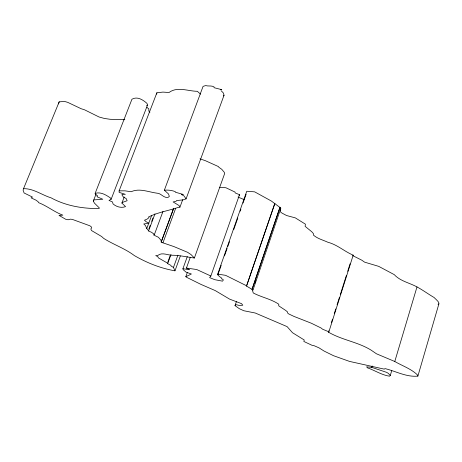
<?xml version="1.0" encoding="UTF-8"?>
<svg xmlns="http://www.w3.org/2000/svg" width="462" height="462" viewBox="0 0 462 462"><rect width="100%" height="100%" fill="white"/><g stroke="black" fill="none" stroke-linecap="round" stroke-linejoin="round"><path stroke-width="0.69" d="M200.485 94.15L197.355 91.303C187.982 91.239 177.408 86.209 169.017 92.504L162.93 92.094L156.866 92.793L119.132 190.829L119.104 192.359L125.329 194.335L122.049 194.352L122.066 195.143L123.389 197.026L126.236 198.625L127.131 200.733L122.384 202.42L121.904 203.061L125.549 206.635C121.217 208.287 116.453 206.861 113.046 203.927L112.52 201.963L108.997 200.433L111.134 199.278L147.511 105.076L146.98 103.396C142.995 99.844 137.324 96.102 131.959 99.215L95.132 193.399L95.784 194.554L97.522 195.882L97.101 196.171L97.205 196.841L102.772 199.238L93.896 199.925L93.318 201.074L94.479 203.165L99.411 208.01L98.995 208.541C82.467 208.732 65.702 205.815 51.057 197.828C41.823 195.022 33.478 188.427 23.527 188.681L23.1 190.182L24.093 192.977L32.513 197.095L31.116 197.869L35.845 200.081L38.086 201.68L38.571 202.656C47.176 205.954 54.187 211.931 62.849 215.153L59.009 215.396L65.823 219.335L68.128 219.768L70.542 219.144L72.54 219.467L89.859 225.785L91.389 226.946L91.719 227.772L90.841 228.956L91.441 230.498L101.628 236.509L103.655 238.363C113.571 244.698 124.913 248.417 134.321 255.561C146.876 262.866 160.655 268.335 174.977 270.824L180.353 255.977M156.705 94.161L156.866 92.793M236.417 301.582L235.019 305.648L239.368 308.703L243.769 310.73L255.267 313.017L287.104 326.622L292.521 332.732L304.244 339.992L303.817 341.441L311.983 345.287L314.033 345.674L318.988 347.834L324.099 351.062L333.518 355.705L349.526 361.411L384.28 369.138L385.008 368.607C395.767 371.148 406.525 377.327 417.885 376.108L438.9 303.852L438.692 302.402C437.45 300.496 435.62 299.122 434.101 297.499C428.268 294.127 422.932 290.113 416.99 286.931C409.563 282.836 400.19 281.15 394.259 274.63L378.684 266.355L364.599 262.15L361.862 260.227L352.679 255.607L353.193 255.163C344.513 251.547 337.393 244.733 327.956 242.284C323.082 240.026 317.463 238.704 313.403 235.071L313.432 233.616L311.775 231.774L305.116 226.334L305.417 224.174L295.339 217.885L286.573 215.529L282.074 213.132L280.723 212.179L280.203 208.437M390.321 375.387L388.068 373.186L386.521 372.32L371.777 367.371L366.637 366.828L367.336 367.781C374.792 370.345 381.722 375.075 389.587 376.189L390.321 375.387L391.753 370.57M417.885 376.108L417.561 375.017C411.168 368.786 402.402 365.921 394.785 361.498L416.99 286.931M371.777 367.371L372.193 365.996M394.785 361.498L376.42 353.771L371.229 350.208C357.807 341.868 341.932 340.09 328.413 332.12L328.846 330.752M331.445 322.557L332.53 319.138M334.263 313.675L335.776 308.893M337.075 304.793L339.46 297.28M340.327 294.548L346.396 275.416M347.695 271.321L350.075 263.802M328.413 332.12L328.88 331.837L353.193 255.163M58.53 103.892L59.188 101.836L64.588 101.449L67.735 102.356L81.179 108.743L84.523 109.794L99.099 117.007L104.389 118.457L110.204 119.294L124.832 119.733M254.718 283.316L255.873 279.914M328.88 331.837L322.551 329.187L321.044 327.98L311.324 323.227L294.005 316.424L288.733 313.941L287.705 313.115L287.607 312.035L285.799 310.51L278.713 305.827L278.811 304.25C270.957 298.926 261.567 297.366 253.268 292.96L252.402 290.124L253.02 289.945L280.861 208.114L271.292 200.993L254.66 191.851L246.76 191.251L217.689 274.122L218.561 274.538L217.856 274.861L219.231 276.34L221.852 278.257L221.604 278.817L223.163 279.556L223.262 280.116L222.54 281.167L214.813 279.689L209.621 277.616L210.851 276.01L239.512 194.698L235.181 192.92L235.008 192.059L225.918 187.751L219.693 187.335M253.02 289.945L246.517 286.07L274.896 203.367M251.981 289.449L279.862 207.582M252.119 289.2L280.036 207.224M246.517 286.07L274.711 203.707M217.856 274.861L221.183 265.379M224.509 255.896L227.119 248.446M227.835 246.413L229.498 241.672M233.772 229.481L237.809 217.966M240.188 211.192L240.898 209.159M243.035 203.066L246.125 194.259M235.019 305.648L235.637 304.533L239.16 305.422L242.793 305.232L241.574 303.667L229.602 299.128L215.228 290.581L201.028 284.43L186.613 277.304L185.816 276.715L187.272 272.655M171.004 254.481L167.793 263.294L158.374 257.865L157.773 256.572L155.717 255.607L157.692 255.532C161.827 252.05 167.03 254.989 171.685 255.238C179.4 255.186 186.787 257.005 194.369 258.021L224.682 173.452L224.266 172.28L221.766 169.294L218.815 167.238L218.526 166.62L205.399 160.695L199.977 158.847M185.816 276.715L191.378 273.995L186.099 272.164L183.137 269.646L182.912 268.74L187.289 256.601M182.912 268.74L189.663 269.75L186.429 268.041L190.309 257.242M174.977 270.824L173.469 267.406L177.899 255.209M182.686 199.711L179.955 207.155L179.129 205.59L173.117 201.934L176.01 201.334L176.582 200.554L182.981 199.89L186.082 198.879L224.047 95.224L223.273 92.868L221.211 90.783M167.833 262.145L170.056 256.052M194.369 258.021L191.077 254.62L187.612 252.31L174.047 246.633L162.959 242.839L175.647 208.368M162.959 242.839L161.174 242.076L173.643 208.264M161.174 242.076L173.562 208.726M161.336 241.892L160.961 240.205L158.437 237.283L153.5 234.91L154.447 234.413L162.953 211.486M154.447 234.413L151.53 232.305L148.169 230.827L148.689 230.665L146.754 228.534L151.53 215.766M148.92 228.811L150.173 225.45M151.68 221.413L152.934 218.047M148.689 230.665L154.972 213.825M119.132 190.829L125.075 190.852L131.15 191.73C139.351 187.918 148.342 192.001 156.71 193.133C161.082 192.983 163.213 198.036 167.92 197.47L169.352 196.431L168.509 193.982L164.357 190.194L203.084 86.342L205.711 85.58C208.489 86.463 211.452 85.314 214.085 86.948L214.027 87.688L221.789 89.657L220.438 89.813M121.904 203.061L124.226 197.003M93.318 201.074L95.946 194.358M23.527 188.681L59.188 101.836M239.097 195.507L239.512 194.698M223.313 95.929L224.047 95.224M146.575 105.804L147.511 105.076M438.051 304.389L438.9 303.852M167.793 263.294L167.336 263.496L170.986 265.407L171.102 266.089L173.469 267.406M95.132 193.399C100.681 191.563 106.006 194.941 110.435 197.95L111.134 199.278M164.357 190.194C168.029 189.87 171.864 190.28 175.358 191.672L175.375 192.232L183.287 194.444L181.295 194.427L183.992 195.9L186.082 198.879M179.955 207.155L178.494 207.305C168.647 210.712 157.992 212.266 148.556 216.973L149.012 217.648L147.014 219.167L144.467 220.23L146.096 221.702L148.96 223.262L143.763 223.943L145.455 225.502L146.754 228.534M244.485 199.353L243.081 199.174L238.034 197.037M186.429 268.041L196.743 269.537L210.851 276.01M217.689 274.122L225.56 275.317L246.673 285.834M146.956 107.369L148.839 108.916L148.816 111.065L149.902 112.237"/></g></svg>
